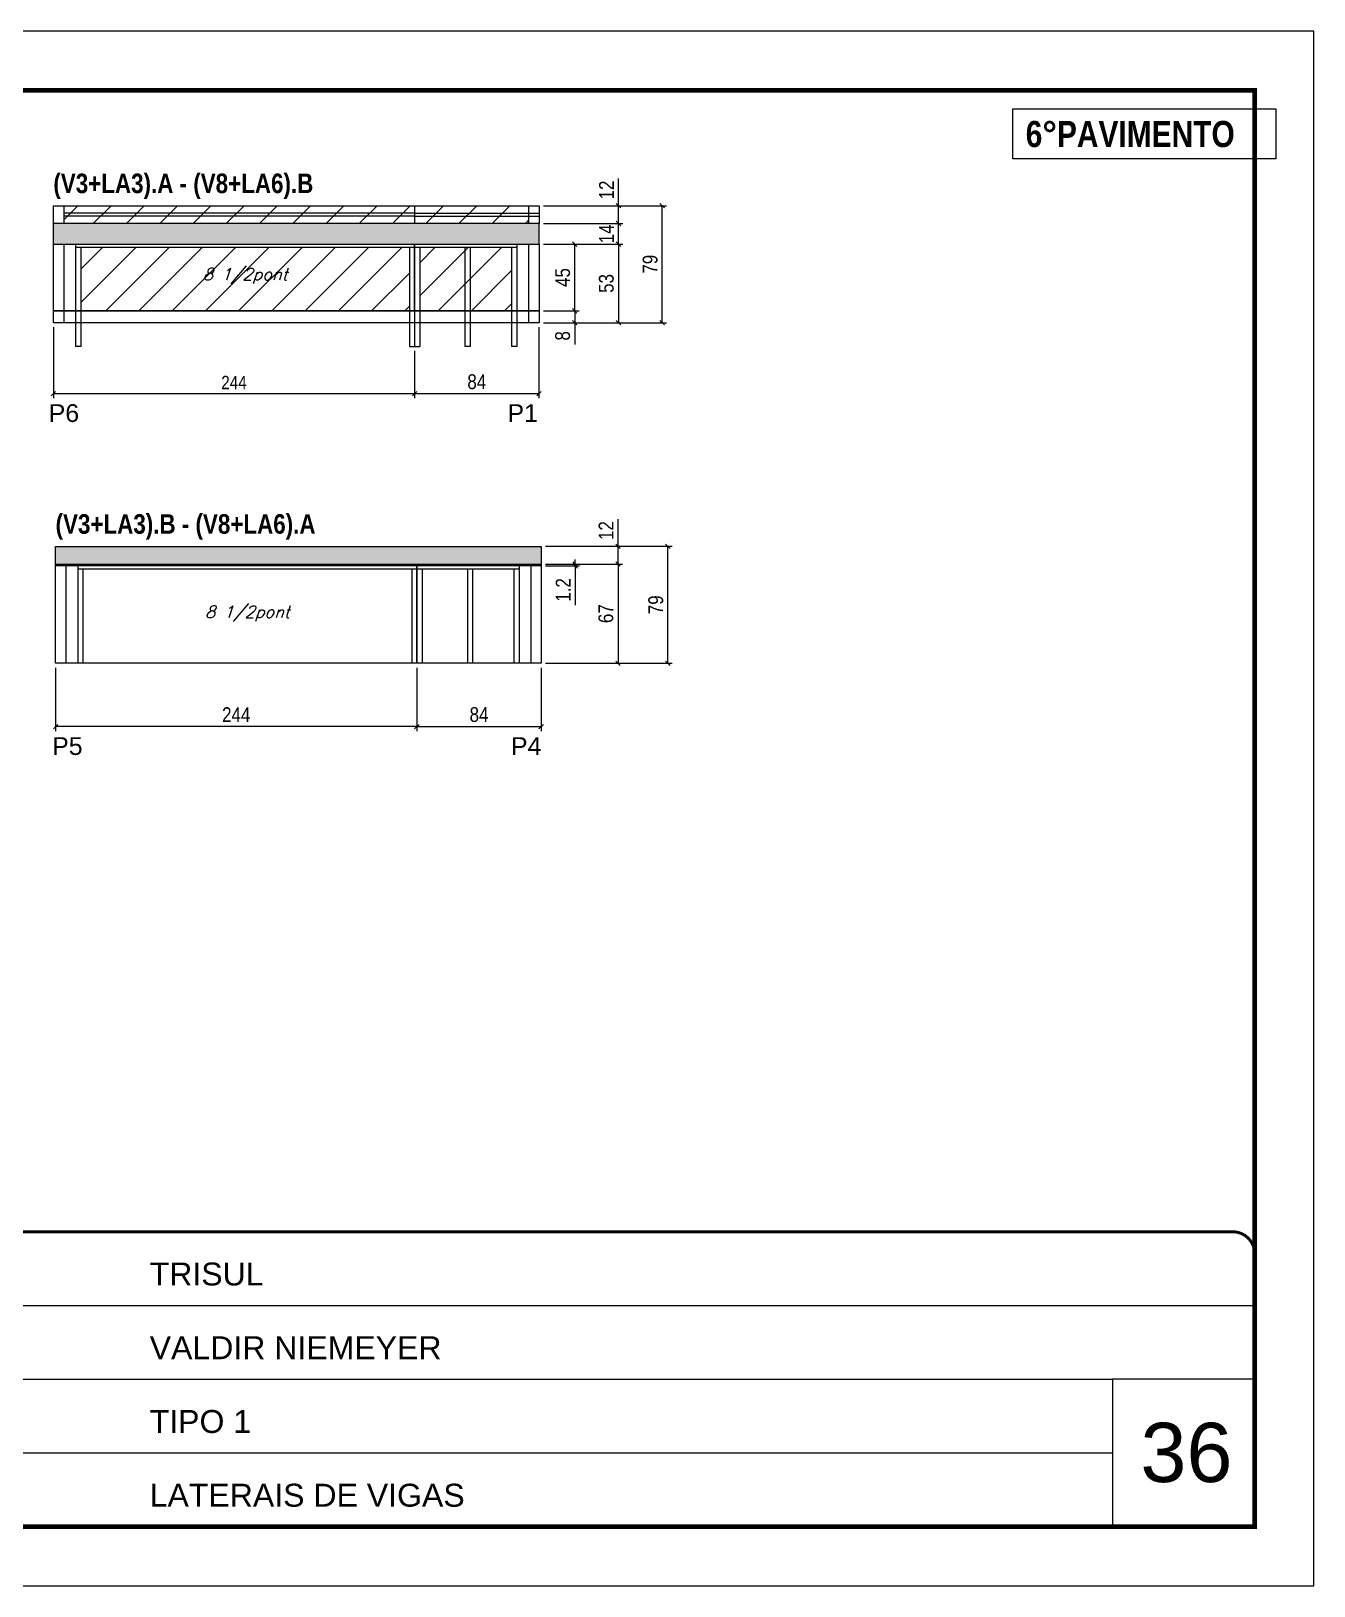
# Model space of a CAD drawing. Extents: x 3330 to 22105, y 1197 to 30204.
# Drawn here: x 18220 to 19086, y 19575 to 20625 of the extents above; entities that cross this region are included whole.
import ezdxf

# ---------------------------------------------------------------- set-up
doc = ezdxf.new("R2010")
doc.units = 0
doc.linetypes.add('CONTINUO', pattern=[0])
doc.linetypes.add('DASHED', pattern=[0.75, 0.5, -0.25])
for name, color, linetype in [('5', 5, 'Continuous'), ('COTA', 241, 'Continuous'), ('NOMENCLATURA', 7, 'Continuous'), ('Painéis', 200, 'Continuous'), ('SARR_2.2x7', 40, 'Continuous'), ('SARR_3.5x7', 81, 'Continuous'), ('SARR_EDITAR', 141, 'Continuous'), ('texto', 7, 'Continuous')]:
    doc.layers.add(name, color=color, linetype=linetype)
for name, color, linetype, lineweight in [('CARIMBO', 255, 'Continuous', 9), ('Folhas', 255, 'Continuous', 9), ('Hachura', 251, 'Continuous', 9), ('SARRAFO DE PRESSAO', 251, 'DASHED', 9)]:
    doc.layers.add(name, color=color, linetype=linetype, lineweight=lineweight)
doc.styles.add('ARIAL', font='arial.ttf')
doc.styles.add('COTA TECNICA', font='techl___.ttf', dxfattribs={"height": 10})
doc.styles.add('COTA TECNICA-50', font='techl___.ttf', dxfattribs={"height": 9})
doc.styles.add('Romans', font='romans.shx')
doc.styles.get("Standard").update_dxf_attribs({"font": 'arial.ttf'})
doc.styles.add('TECNICA', font='techb___.ttf', dxfattribs={"height": 10})
doc.dimstyles.new('COTA PAINEL-50', dxfattribs={"dimtxt": 9, "dimasz": 3, "dimexe": 3, "dimexo": 3, "dimgap": 3, "dimtad": 1, "dimdec": 1, "dimzin": 12, "dimdsep": 46, "dimtxsty": 'COTA TECNICA-50', "dimblk1": 'OBLIQUE', "dimblk2": 'OBLIQUE', "dimsah": 1, "dimcen": 0.9, "dimclrd": 4, "dimclre": 4, "dimclrt": 240, "dimadec": 1, "dimazin": 3, "dimtfac": 1, "dimtdec": 1, "dimtmove": 0, "dimatfit": 3, "dimfxl": 1, "dimtolj": 1, "dimtzin": 12, "dimarcsym": 0})
doc.dimstyles.new('PAINEL', dxfattribs={"dimtxt": 10, "dimasz": 3, "dimexe": 3, "dimexo": 3, "dimgap": 3, "dimtad": 1, "dimdec": 1, "dimzin": 12, "dimdsep": 46, "dimtxsty": 'COTA TECNICA', "dimblk1": 'OBLIQUE', "dimblk2": 'OBLIQUE', "dimsah": 1, "dimcen": 0.9, "dimclrd": 4, "dimclre": 4, "dimclrt": 240, "dimadec": 1, "dimazin": 3, "dimtfac": 1, "dimtdec": 1, "dimtmove": 0, "dimatfit": 3, "dimfxl": 1, "dimtolj": 1, "dimtzin": 12, "dimarcsym": 0})
pattern_1 = [(45, (-111406.441, -6551.681), (-11.2253202, 11.2253202), [])]

# ---------------------------------------------------------------- blocks, each defined once
blk = doc.blocks.new('9999999999')
at = {"color": 30, "linetype": 'CONTINUO'}
for p, q in [((98564.6, 34379.6), (99584, 34379.6)), ((98564.6, 34329.8), (99488, 34329.8)), ((99584, 34329.8), (99488, 34329.8)), ((99488, 34329.8), (99488, 34230.2)), ((98564.6, 34280), (99488, 34280))]:
    blk.add_line(p, q, dxfattribs=at)
at = {"color": 30, "linetype": 'CONTINUO', "const_width": 2}
blk.add_lwpolyline([(99584, 34230.2), (99584, 34414.4, 0.414214), (99569, 34429.4), (98229, 34429.4, 0.414214), (98214, 34414.4), (98214, 34245.2, 0.414214), (98229, 34230.2), (99584, 34230.2)], format="xyb", dxfattribs=at)
at = {"layer": 'Folhas'}
blk.add_lwpolyline([(98139, 34190.2), (99624, 34190.2), (99624, 35240.2), (98139, 35240.2)], close=True, dxfattribs=at)
at = {"layer": 'Folhas', "color": 30, "const_width": 3}
blk.add_lwpolyline([(98214, 34230.2), (99584, 34230.2), (99584, 35200.2), (98214, 35200.2)], close=True, dxfattribs=at)
at = {"color": 7, "linetype": 'Continuous', "ltscale": 5, "style": 'ARIAL'}
for s, height, p in [('TRISUL', 15.48, (98837.7, 34393.1)), ('VALDIR NIEMEYER', 15.483, (98837.7, 34343.3)), ('TIPO 1', 15.48, (98837.7, 34293.5)), ('LATERAIS DE VIGAS', 15.483, (98837.7, 34243.7))]:
    blk.add_text(s, height=height, dxfattribs=at).set_placement(p)
blk = doc.blocks.new('_Oblique')
at = {"color": 0, "linetype": 'ByBlock', "lineweight": -2}
blk.add_line((-0.5, -0.5), (0.5, 0.5), dxfattribs=at)
blk = doc.blocks.new('*D2219')
at = {"layer": 'COTA', "color": 4, "linetype": 'ByBlock', "lineweight": -2, "transparency": 16777216}
for p, q in [((18234.7, 20424.6), (18234.7, 20376.6)), ((18478.7, 20408.6), (18478.7, 20376.6)), ((18478.7, 20379.6), (18234.7, 20379.6))]:
    blk.add_line(p, q, dxfattribs=at)
at = {"layer": 'Defpoints', "color": 0, "linetype": 'ByBlock', "transparency": 16777216}
for p in [(18234.7, 20427.6), (18478.7, 20411.6), (18234.7, 20379.6)]:
    blk.add_point(p, dxfattribs=at)
at = {"layer": 'COTA', "color": 4, "linetype": 'ByBlock', "lineweight": -2, "transparency": 16777216, "xscale": 3, "yscale": 3, "zscale": 3, "rotation": 180}
blk.add_blockref('_Oblique', (18234.7, 20379.6), dxfattribs=at)
at = {"layer": 'COTA', "color": 4, "linetype": 'ByBlock', "lineweight": -2, "transparency": 16777216, "xscale": 3, "yscale": 3, "zscale": 3}
blk.add_blockref('_Oblique', (18478.7, 20379.6), dxfattribs=at)
at = {"layer": 'COTA', "color": 240, "linetype": 'ByBlock', "transparency": 16777216, "insert": (18356.7, 20387.2), "char_height": 9, "attachment_point": 5, "style": 'COTA TECNICA-50'}
blk.add_mtext('\\A1;244', dxfattribs=at)
blk = doc.blocks.new('*D2244')
at = {"layer": 'COTA', "color": 4, "linetype": 'ByBlock', "lineweight": -2, "transparency": 16777216}
for p, q in [((18562.7, 20424.6), (18562.7, 20376.6)), ((18478.7, 20408.6), (18478.7, 20376.6)), ((18562.7, 20379.6), (18478.7, 20379.6))]:
    blk.add_line(p, q, dxfattribs=at)
at = {"layer": 'Defpoints', "color": 0, "linetype": 'ByBlock', "transparency": 16777216}
for p in [(18562.7, 20427.6), (18478.7, 20411.6), (18478.7, 20379.6)]:
    blk.add_point(p, dxfattribs=at)
at = {"layer": 'COTA', "color": 4, "linetype": 'ByBlock', "lineweight": -2, "transparency": 16777216, "xscale": 3, "yscale": 3, "zscale": 3, "rotation": 180}
blk.add_blockref('_Oblique', (18478.7, 20379.6), dxfattribs=at)
at = {"layer": 'COTA', "color": 4, "linetype": 'ByBlock', "lineweight": -2, "transparency": 16777216, "xscale": 3, "yscale": 3, "zscale": 3}
blk.add_blockref('_Oblique', (18562.7, 20379.6), dxfattribs=at)
at = {"layer": 'COTA', "color": 240, "linetype": 'ByBlock', "transparency": 16777216, "insert": (18520.7, 20387.7), "char_height": 10, "attachment_point": 5, "style": 'COTA TECNICA'}
blk.add_mtext('\\A1;84', dxfattribs=at)
blk = doc.blocks.new('*D2245')
at = {"layer": 'COTA', "color": 4, "linetype": 'ByBlock', "lineweight": -2, "transparency": 16777216}
for p, q in [((18565.7, 20480.6), (18619.4, 20480.6)), ((18616.4, 20480.6), (18616.4, 20427.6)), ((18565.7, 20427.6), (18619.4, 20427.6))]:
    blk.add_line(p, q, dxfattribs=at)
at = {"layer": 'Defpoints', "color": 0, "linetype": 'ByBlock', "transparency": 16777216}
for p in [(18562.7, 20480.6), (18562.7, 20427.6), (18616.4, 20427.6)]:
    blk.add_point(p, dxfattribs=at)
at = {"layer": 'COTA', "color": 4, "linetype": 'ByBlock', "lineweight": -2, "transparency": 16777216, "xscale": 3, "yscale": 3, "zscale": 3}
for p, rotation in [((18616.4, 20480.6), 90), ((18616.4, 20427.6), 270)]:
    blk.add_blockref('_Oblique', p, dxfattribs=dict(at, rotation=rotation))
at = {"layer": 'COTA', "color": 240, "linetype": 'ByBlock', "transparency": 16777216, "insert": (18608.2, 20454.1), "char_height": 10, "attachment_point": 5, "rotation": 90, "style": 'COTA TECNICA'}
blk.add_mtext('\\A1;53', dxfattribs=at)
blk = doc.blocks.new('*D2246')
at = {"layer": 'COTA', "color": 4, "linetype": 'ByBlock', "lineweight": -2, "transparency": 16777216}
for p, q in [((18565.7, 20494.6), (18619.4, 20494.6)), ((18616.4, 20480.6), (18616.4, 20494.6)), ((18565.7, 20480.6), (18619.4, 20480.6))]:
    blk.add_line(p, q, dxfattribs=at)
at = {"layer": 'Defpoints', "color": 0, "linetype": 'ByBlock', "transparency": 16777216}
for p in [(18562.7, 20494.6), (18616.4, 20494.6), (18562.7, 20480.6)]:
    blk.add_point(p, dxfattribs=at)
at = {"layer": 'COTA', "color": 4, "linetype": 'ByBlock', "lineweight": -2, "transparency": 16777216, "xscale": 3, "yscale": 3, "zscale": 3}
for p, rotation in [((18616.4, 20494.6), 90), ((18616.4, 20480.6), 270)]:
    blk.add_blockref('_Oblique', p, dxfattribs=dict(at, rotation=rotation))
at = {"layer": 'COTA', "color": 240, "linetype": 'ByBlock', "transparency": 16777216, "insert": (18608.3, 20487.6), "char_height": 10, "attachment_point": 5, "rotation": 90, "style": 'COTA TECNICA'}
blk.add_mtext('\\A1;14', dxfattribs=at)
blk = doc.blocks.new('*D2247')
at = {"layer": 'COTA', "color": 4, "linetype": 'ByBlock', "lineweight": -2, "transparency": 16777216}
for p, q in [((18565.7, 20480.6), (18589.8, 20480.6)), ((18586.8, 20435.6), (18586.8, 20480.6)), ((18565.7, 20435.6), (18589.8, 20435.6))]:
    blk.add_line(p, q, dxfattribs=at)
at = {"layer": 'Defpoints', "color": 0, "linetype": 'ByBlock', "transparency": 16777216}
for p in [(18562.7, 20480.6), (18586.8, 20480.6), (18562.7, 20435.6)]:
    blk.add_point(p, dxfattribs=at)
at = {"layer": 'COTA', "color": 4, "linetype": 'ByBlock', "lineweight": -2, "transparency": 16777216, "xscale": 3, "yscale": 3, "zscale": 3}
for p, rotation in [((18586.8, 20480.6), 90), ((18586.8, 20435.6), 270)]:
    blk.add_blockref('_Oblique', p, dxfattribs=dict(at, rotation=rotation))
at = {"layer": 'COTA', "color": 240, "linetype": 'ByBlock', "transparency": 16777216, "insert": (18578.7, 20458.1), "char_height": 10, "attachment_point": 5, "rotation": 90, "style": 'COTA TECNICA'}
blk.add_mtext('\\A1;45', dxfattribs=at)
blk = doc.blocks.new('*D2248')
at = {"layer": 'COTA', "color": 4, "linetype": 'ByBlock', "lineweight": -2, "transparency": 16777216}
for p, q in [((18565.7, 20435.6), (18589.8, 20435.6)), ((18586.8, 20435.6), (18586.8, 20427.6)), ((18565.7, 20427.6), (18589.8, 20427.6)), ((18586.8, 20427.6), (18586.8, 20412.8))]:
    blk.add_line(p, q, dxfattribs=at)
at = {"layer": 'Defpoints', "color": 0, "linetype": 'ByBlock', "transparency": 16777216}
for p in [(18562.7, 20435.6), (18562.7, 20427.6), (18586.8, 20427.6)]:
    blk.add_point(p, dxfattribs=at)
at = {"layer": 'COTA', "color": 4, "linetype": 'ByBlock', "lineweight": -2, "transparency": 16777216, "xscale": 3, "yscale": 3, "zscale": 3}
for p, rotation in [((18586.8, 20435.6), 90), ((18586.8, 20427.6), 270)]:
    blk.add_blockref('_Oblique', p, dxfattribs=dict(at, rotation=rotation))
at = {"layer": 'COTA', "color": 240, "linetype": 'ByBlock', "transparency": 16777216, "insert": (18578.7, 20418.7), "char_height": 10, "attachment_point": 5, "rotation": 90, "style": 'COTA TECNICA'}
blk.add_mtext('\\A1;8', dxfattribs=at)
blk = doc.blocks.new('*D2249')
at = {"layer": 'COTA', "color": 4, "linetype": 'ByBlock', "lineweight": -2, "transparency": 16777216}
for p, q in [((18616.4, 20506.6), (18616.4, 20524.9)), ((18565.7, 20506.6), (18619.4, 20506.6)), ((18616.4, 20494.6), (18616.4, 20506.6)), ((18565.7, 20494.6), (18619.4, 20494.6))]:
    blk.add_line(p, q, dxfattribs=at)
at = {"layer": 'Defpoints', "color": 0, "linetype": 'ByBlock', "transparency": 16777216}
for p in [(18562.7, 20506.6), (18616.4, 20506.6), (18562.7, 20494.6)]:
    blk.add_point(p, dxfattribs=at)
at = {"layer": 'COTA', "color": 4, "linetype": 'ByBlock', "lineweight": -2, "transparency": 16777216, "xscale": 3, "yscale": 3, "zscale": 3}
for p, rotation in [((18616.4, 20506.6), 90), ((18616.4, 20494.6), 270)]:
    blk.add_blockref('_Oblique', p, dxfattribs=dict(at, rotation=rotation))
at = {"layer": 'COTA', "color": 240, "linetype": 'ByBlock', "transparency": 16777216, "insert": (18608.3, 20517.2), "char_height": 10, "attachment_point": 5, "rotation": 90, "style": 'COTA TECNICA'}
blk.add_mtext('\\A1;12', dxfattribs=at)
blk = doc.blocks.new('*D2250')
at = {"layer": 'COTA', "color": 4, "linetype": 'ByBlock', "lineweight": -2, "transparency": 16777216}
for p, q in [((18565.7, 20506.6), (18648.9, 20506.6)), ((18645.9, 20427.6), (18645.9, 20506.6)), ((18565.7, 20427.6), (18648.9, 20427.6))]:
    blk.add_line(p, q, dxfattribs=at)
at = {"layer": 'Defpoints', "color": 0, "linetype": 'ByBlock', "transparency": 16777216}
for p in [(18562.7, 20506.6), (18645.9, 20506.6), (18562.7, 20427.6)]:
    blk.add_point(p, dxfattribs=at)
at = {"layer": 'COTA', "color": 4, "linetype": 'ByBlock', "lineweight": -2, "transparency": 16777216, "xscale": 3, "yscale": 3, "zscale": 3}
for p, rotation in [((18645.9, 20506.6), 90), ((18645.9, 20427.6), 270)]:
    blk.add_blockref('_Oblique', p, dxfattribs=dict(at, rotation=rotation))
at = {"layer": 'COTA', "color": 240, "linetype": 'ByBlock', "transparency": 16777216, "insert": (18637.8, 20467.1), "char_height": 10, "attachment_point": 5, "rotation": 90, "style": 'COTA TECNICA'}
blk.add_mtext('\\A1;79', dxfattribs=at)
blk = doc.blocks.new('*D2251')
at = {"layer": 'COTA', "color": 4, "linetype": 'ByBlock', "lineweight": -2, "transparency": 16777216}
for p, q in [((18567.2, 20264.6), (18619.1, 20264.6)), ((18616.1, 20264.6), (18616.1, 20197.6)), ((18567.2, 20197.6), (18619.1, 20197.6))]:
    blk.add_line(p, q, dxfattribs=at)
at = {"layer": 'Defpoints', "color": 0, "linetype": 'ByBlock', "transparency": 16777216}
for p in [(18564.2, 20264.6), (18564.2, 20197.6), (18616.1, 20197.6)]:
    blk.add_point(p, dxfattribs=at)
at = {"layer": 'COTA', "color": 4, "linetype": 'ByBlock', "lineweight": -2, "transparency": 16777216, "xscale": 3, "yscale": 3, "zscale": 3}
for p, rotation in [((18616.1, 20264.6), 90), ((18616.1, 20197.6), 270)]:
    blk.add_blockref('_Oblique', p, dxfattribs=dict(at, rotation=rotation))
at = {"layer": 'COTA', "color": 240, "linetype": 'ByBlock', "transparency": 16777216, "insert": (18607.9, 20231.1), "char_height": 10, "attachment_point": 5, "rotation": 90, "style": 'COTA TECNICA'}
blk.add_mtext('\\A1;67', dxfattribs=at)
blk = doc.blocks.new('*D2252')
at = {"layer": 'COTA', "color": 4, "linetype": 'ByBlock', "lineweight": -2, "transparency": 16777216}
for p, q in [((18236.2, 20194.6), (18236.2, 20151.8)), ((18480.2, 20194.6), (18480.2, 20151.8)), ((18480.2, 20154.8), (18236.2, 20154.8))]:
    blk.add_line(p, q, dxfattribs=at)
at = {"layer": 'Defpoints', "color": 0, "linetype": 'ByBlock', "transparency": 16777216}
for p in [(18236.2, 20197.6), (18480.2, 20197.6), (18236.2, 20154.8)]:
    blk.add_point(p, dxfattribs=at)
at = {"layer": 'COTA', "color": 4, "linetype": 'ByBlock', "lineweight": -2, "transparency": 16777216, "xscale": 3, "yscale": 3, "zscale": 3, "rotation": 180}
blk.add_blockref('_Oblique', (18236.2, 20154.8), dxfattribs=at)
at = {"layer": 'COTA', "color": 4, "linetype": 'ByBlock', "lineweight": -2, "transparency": 16777216, "xscale": 3, "yscale": 3, "zscale": 3}
blk.add_blockref('_Oblique', (18480.2, 20154.8), dxfattribs=at)
at = {"layer": 'COTA', "color": 240, "linetype": 'ByBlock', "transparency": 16777216, "insert": (18358.2, 20162.9), "char_height": 10, "attachment_point": 5, "style": 'COTA TECNICA'}
blk.add_mtext('\\A1;244', dxfattribs=at)
blk = doc.blocks.new('*D2253')
at = {"layer": 'COTA', "color": 4, "linetype": 'ByBlock', "lineweight": -2, "transparency": 16777216}
for p, q in [((18480.2, 20194.6), (18480.2, 20151.8)), ((18564.2, 20194.6), (18564.2, 20151.8)), ((18480.2, 20154.8), (18564.2, 20154.8))]:
    blk.add_line(p, q, dxfattribs=at)
at = {"layer": 'Defpoints', "color": 0, "linetype": 'ByBlock', "transparency": 16777216}
for p in [(18480.2, 20197.6), (18564.2, 20197.6), (18564.2, 20154.8)]:
    blk.add_point(p, dxfattribs=at)
at = {"layer": 'COTA', "color": 4, "linetype": 'ByBlock', "lineweight": -2, "transparency": 16777216, "xscale": 3, "yscale": 3, "zscale": 3, "rotation": 180}
blk.add_blockref('_Oblique', (18480.2, 20154.8), dxfattribs=at)
at = {"layer": 'COTA', "color": 4, "linetype": 'ByBlock', "lineweight": -2, "transparency": 16777216, "xscale": 3, "yscale": 3, "zscale": 3}
blk.add_blockref('_Oblique', (18564.2, 20154.8), dxfattribs=at)
at = {"layer": 'COTA', "color": 240, "linetype": 'ByBlock', "transparency": 16777216, "insert": (18522.2, 20162.9), "char_height": 10, "attachment_point": 5, "style": 'COTA TECNICA'}
blk.add_mtext('\\A1;84', dxfattribs=at)
blk = doc.blocks.new('*D2254')
at = {"layer": 'COTA', "color": 4, "linetype": 'ByBlock', "lineweight": -2, "transparency": 16777216}
for p, q in [((18616.1, 20276.6), (18616.1, 20294.9)), ((18567.2, 20276.6), (18619.1, 20276.6)), ((18616.1, 20264.6), (18616.1, 20276.6)), ((18567.2, 20264.6), (18619.1, 20264.6))]:
    blk.add_line(p, q, dxfattribs=at)
at = {"layer": 'Defpoints', "color": 0, "linetype": 'ByBlock', "transparency": 16777216}
for p in [(18564.2, 20276.6), (18616.1, 20276.6), (18564.2, 20264.6)]:
    blk.add_point(p, dxfattribs=at)
at = {"layer": 'COTA', "color": 4, "linetype": 'ByBlock', "lineweight": -2, "transparency": 16777216, "xscale": 3, "yscale": 3, "zscale": 3}
for p, rotation in [((18616.1, 20276.6), 90), ((18616.1, 20264.6), 270)]:
    blk.add_blockref('_Oblique', p, dxfattribs=dict(at, rotation=rotation))
at = {"layer": 'COTA', "color": 240, "linetype": 'ByBlock', "transparency": 16777216, "insert": (18608, 20287.2), "char_height": 10, "attachment_point": 5, "rotation": 90, "style": 'COTA TECNICA'}
blk.add_mtext('\\A1;12', dxfattribs=at)
blk = doc.blocks.new('*D2255')
at = {"layer": 'COTA', "color": 4, "linetype": 'ByBlock', "lineweight": -2, "transparency": 16777216}
for p, q in [((18567.2, 20276.6), (18652.7, 20276.6)), ((18649.7, 20197.6), (18649.7, 20276.6)), ((18567.2, 20197.6), (18652.7, 20197.6))]:
    blk.add_line(p, q, dxfattribs=at)
at = {"layer": 'Defpoints', "color": 0, "linetype": 'ByBlock', "transparency": 16777216}
for p in [(18564.2, 20276.6), (18649.7, 20276.6), (18564.2, 20197.6)]:
    blk.add_point(p, dxfattribs=at)
at = {"layer": 'COTA', "color": 4, "linetype": 'ByBlock', "lineweight": -2, "transparency": 16777216, "xscale": 3, "yscale": 3, "zscale": 3}
for p, rotation in [((18649.7, 20276.6), 90), ((18649.7, 20197.6), 270)]:
    blk.add_blockref('_Oblique', p, dxfattribs=dict(at, rotation=rotation))
at = {"layer": 'COTA', "color": 240, "linetype": 'ByBlock', "transparency": 16777216, "insert": (18641.6, 20237.1), "char_height": 10, "attachment_point": 5, "rotation": 90, "style": 'COTA TECNICA'}
blk.add_mtext('\\A1;79', dxfattribs=at)
blk = doc.blocks.new('*D2256')
at = {"layer": 'COTA', "color": 4, "linetype": 'ByBlock', "lineweight": -2, "transparency": 16777216}
for p, q in [((18587.1, 20264.6), (18587.1, 20267.6)), ((18567.2, 20264.6), (18590.1, 20264.6)), ((18567.2, 20263.4), (18590.1, 20263.4)), ((18587.1, 20264.6), (18587.1, 20263.4)), ((18587.1, 20263.4), (18587.1, 20236.9))]:
    blk.add_line(p, q, dxfattribs=at)
at = {"layer": 'Defpoints', "color": 0, "linetype": 'ByBlock', "transparency": 16777216}
for p in [(18564.2, 20264.6), (18564.2, 20263.4), (18587.1, 20263.4)]:
    blk.add_point(p, dxfattribs=at)
at = {"layer": 'COTA', "color": 4, "linetype": 'ByBlock', "lineweight": -2, "transparency": 16777216, "xscale": 3, "yscale": 3, "zscale": 3}
for p, rotation in [((18587.1, 20264.6), 270), ((18587.1, 20263.4), 90)]:
    blk.add_blockref('_Oblique', p, dxfattribs=dict(at, rotation=rotation))
at = {"layer": 'COTA', "color": 240, "linetype": 'ByBlock', "transparency": 16777216, "insert": (18579, 20247.1), "char_height": 10, "attachment_point": 5, "rotation": 90, "style": 'COTA TECNICA'}
blk.add_mtext('\\A1;1.2', dxfattribs=at)

msp = doc.modelspace()

# ---------------------------------------------------------------- hatches: boundary and pattern name
at = {"layer": 'COTA', "linetype": 'ByBlock'}
h = msp.add_hatch(dxfattribs=at)
h.set_pattern_fill('AR-CONC', color=256, scale=0.03)
h.set_pattern_definition([(50, (-112797.2733, -9511.158), (5.46554007, -0.47817257), [0.5715, -6.2865]), (355, (-112797.2733, -9511.158), (-1.05730264, 5.73170536), [0.4572, -5.02921753]), (100.4514447, (-112796.818, -9511.198), (4.40823741, 5.25353256), [0.48570026, -5.34270734]), (46.1842, (-112797.2733, -9509.634), (8.13237123, -1.26126984), [0.85725, -9.42975]), (96.6355576, (-112796.596, -9509.739), (7.122124, 7.42278374), [0.7285507, -8.01406824]), (351.184151, (-112797.273, -9509.634), (7.122124, 7.42278374), [0.685799, -7.54379196]), (21, (-112796.5113, -9510.015), (4.54843174, -3.06795595), [0.5715, -6.2865]), (326, (-112796.5113, -9510.015), (1.85406085, 5.52563898), [0.4572, -5.0292]), (71.451445, (-112796.1323, -9510.271), (6.40249258, 2.45768307), [0.48570026, -5.34269813]), (37.5, (-112797.2733, -9511.1581), (0.092658098, 2.536651166), [0, -4.96824, 0, -5.1054, 0, -5.04825]), (7.5, (-112797.2733, -9511.158), (2.004589875, 3.005417245), [0, -2.91084, 0, -4.85394, 0, -1.92405]), (327.5, (-112798.9726, -9511.1581), (4.067717855, -0.17186232), [0, -1.905, 0, -5.9436, 0, -7.8867]), (317.5, (-112799.7346, -9511.158), (4.44387544, 0.76279473), [0, -2.4765, 0, -3.94716, 0, -5.6007])])
h.paths.add_polyline_path([(18478.71, 20494.58), (18234.71, 20494.58), (18234.71, 20480.58), (18478.71, 20480.58), (18562.71, 20480.58), (18562.71, 20494.58)])
h = msp.add_hatch(dxfattribs=at)
h.set_pattern_fill('AR-CONC', color=256, scale=0.03)
h.set_pattern_definition([(50, (-111052.6413, -6307.8456), (5.46554007, -0.47817257), [0.5715, -6.2865]), (355, (-111052.6413, -6307.8456), (-1.05730264, 5.73170536), [0.4572, -5.02921753]), (100.4514447, (-111052.186, -6307.8855), (4.40823741, 5.25353256), [0.48570026, -5.34270734]), (46.1842, (-111052.641, -6306.3216), (8.13237123, -1.26126984), [0.85725, -9.42975]), (96.6355576, (-111051.964, -6306.427), (7.122124, 7.42278374), [0.7285507, -8.01406824]), (351.184151, (-111052.641, -6306.322), (7.122124, 7.42278374), [0.685799, -7.54379196]), (21, (-111051.8793, -6306.7026), (4.54843174, -3.06795595), [0.5715, -6.2865]), (326, (-111051.8793, -6306.7026), (1.85406085, 5.52563898), [0.4572, -5.0292]), (71.451445, (-111051.5003, -6306.9583), (6.40249258, 2.45768307), [0.48570026, -5.34269813]), (37.5, (-111052.6413, -6307.8456), (0.092658098, 2.536651166), [0, -4.96824, 0, -5.1054, 0, -5.04825]), (7.5, (-111052.6413, -6307.8456), (2.004589875, 3.005417245), [0, -2.91084, 0, -4.85394, 0, -1.92405]), (327.5, (-111054.3406, -6307.8456), (4.067717855, -0.17186232), [0, -1.905, 0, -5.9436, 0, -7.8867]), (317.5, (-111055.1026, -6307.8456), (4.44387544, 0.76279473), [0, -2.4765, 0, -3.94716, 0, -5.6007])])
h.paths.add_polyline_path([(18564.21, 20264.56), (18564.21, 20276.56), (18236.21, 20276.56), (18236.21, 20264.56)])
at = {"layer": 'Hachura', "linetype": 'ByBlock'}
h = msp.add_hatch(dxfattribs=at)
h.set_pattern_fill('ANSI31', color=256, scale=5)
h.set_pattern_definition(pattern_1)
h.paths.add_polyline_path([(18241.71, 20506.58), (18241.71, 20501.58), (18478.71, 20501.58), (18478.71, 20506.58)])
h.paths.add_polyline_path([(18478.71, 20506.58), (18478.71, 20501.58), (18555.71, 20501.58), (18555.71, 20506.58)])
h.paths.add_polyline_path([(18555.71, 20494.58), (18555.71, 20499.58), (18478.71, 20499.58), (18478.71, 20494.58)])
h.paths.add_polyline_path([(18478.71, 20499.58), (18241.71, 20499.58), (18241.71, 20494.58), (18478.71, 20494.58)])
h.paths.add_polyline_path([(18241.71, 20501.58), (18241.71, 20499.58), (18478.71, 20499.58), (18478.71, 20501.58)])
h.paths.add_polyline_path([(18555.71, 20499.58), (18555.71, 20501.58), (18478.71, 20501.58), (18478.71, 20499.58)])
h = msp.add_hatch(dxfattribs=at)
h.set_pattern_fill('ANSI31', color=256, scale=5)
h.set_pattern_definition(pattern_1)
h.paths.add_polyline_path([(18253.21, 20478.38), (18253.21, 20435.58), (18475.21, 20435.58), (18475.21, 20478.38)])
h.paths.add_polyline_path([(18482.21, 20435.58), (18512.68, 20435.58), (18512.68, 20478.38), (18482.21, 20478.38)])
h.paths.add_polyline_path([(18544.21, 20478.38), (18516.18, 20478.38), (18516.18, 20435.58), (18544.21, 20435.58)])
h.paths.add_polyline_path([(18512.68, 20435.58), (18516.18, 20435.58), (18516.18, 20478.38), (18512.68, 20478.38)])

# ---------------------------------------------------------------- linework, layer by layer
at = {"layer": 'COTA', "linetype": 'ByBlock'}
for p, q in [((18234.71, 20480.58), (18234.71, 20494.58)), ((18562.71, 20494.58), (18234.71, 20494.58)), ((18562.71, 20480.58), (18562.71, 20494.58)), ((18478.71, 20427.58), (18478.71, 20411.58)), ((18253.21, 20411.58), (18249.71, 20411.58)), ((18475.21, 20411.58), (18482.21, 20411.58)), ((18516.18, 20411.58), (18512.68, 20411.58)), ((18547.71, 20411.58), (18544.21, 20411.58)), ((18236.21, 20264.56), (18236.21, 20276.56)), ((18236.21, 20276.56), (18564.21, 20276.56)), ((18564.21, 20276.56), (18564.21, 20264.56)), ((18564.21, 20263.36), (18236.21, 20263.36))]:
    msp.add_line(p, q, dxfattribs=at)
at = {"layer": 'NOMENCLATURA'}
msp.add_lwpolyline([(18882.83, 20572.02), (19060.36, 20572.02), (19060.36, 20538.2), (18882.83, 20538.2)], close=True, dxfattribs=at)
at = {"layer": 'Painéis', "linetype": 'Continuous'}
for p, q in [((18478.71, 20506.58), (18478.71, 20494.58)), ((18478.71, 20435.58), (18478.71, 20480.58)), ((18478.71, 20435.58), (18478.71, 20427.58))]:
    msp.add_line(p, q, dxfattribs=at)
for points in [[(18234.71, 20506.58), (18562.71, 20506.58), (18562.71, 20494.58), (18234.71, 20494.58)], [(18234.71, 20480.58), (18478.71, 20480.58), (18478.71, 20435.58), (18234.71, 20435.58)], [(18478.71, 20480.58), (18562.71, 20480.58), (18562.71, 20435.58), (18478.71, 20435.58)], [(18234.71, 20435.58), (18562.71, 20435.58), (18562.71, 20427.58), (18234.71, 20427.58)], [(18236.21, 20264.56), (18480.21, 20264.56), (18480.21, 20197.56), (18236.21, 20197.56)], [(18480.21, 20264.56), (18564.21, 20264.56), (18564.21, 20197.56), (18480.21, 20197.56)]]:
    msp.add_lwpolyline(points, close=True, dxfattribs=at)
at = {"layer": 'SARR_2.2x7', "linetype": 'Continuous'}
for p, q in [((18241.71, 20506.58), (18241.71, 20494.58)), ((18555.71, 20506.58), (18555.71, 20494.58)), ((18241.71, 20480.58), (18241.71, 20435.58)), ((18478.71, 20478.38), (18249.71, 20478.38)), ((18547.71, 20478.38), (18478.71, 20478.38)), ((18555.71, 20480.58), (18555.71, 20435.58)), ((18241.71, 20435.58), (18241.71, 20427.58)), ((18555.71, 20435.58), (18555.71, 20427.58)), ((18243.21, 20263.36), (18243.21, 20197.56)), ((18480.21, 20261.16), (18251.21, 20261.16)), ((18549.21, 20261.16), (18480.21, 20261.16)), ((18557.21, 20263.36), (18557.21, 20197.56))]:
    msp.add_line(p, q, dxfattribs=at)
at = {"layer": 'SARR_3.5x7'}
for p, q in [((18249.71, 20480.58), (18249.71, 20411.58)), ((18253.21, 20478.38), (18253.21, 20411.58)), ((18475.21, 20478.38), (18475.21, 20411.58)), ((18482.21, 20478.38), (18482.21, 20411.58)), ((18512.68, 20478.38), (18512.68, 20411.58)), ((18516.18, 20478.38), (18516.18, 20411.58)), ((18544.21, 20478.38), (18544.21, 20411.58)), ((18547.71, 20480.58), (18547.71, 20411.58)), ((18251.21, 20263.36), (18251.21, 20197.56)), ((18254.71, 20261.16), (18254.71, 20197.56)), ((18476.71, 20261.16), (18476.71, 20197.56)), ((18483.71, 20261.16), (18483.71, 20197.56)), ((18514.33, 20261.16), (18514.33, 20197.56)), ((18517.83, 20261.16), (18517.83, 20197.56)), ((18545.71, 20261.16), (18545.71, 20197.56)), ((18549.21, 20263.36), (18549.21, 20197.56))]:
    msp.add_line(p, q, dxfattribs=at)
at = {"layer": 'SARR_EDITAR', "linetype": 'Continuous'}
for p, q in [((18478.71, 20501.58), (18241.71, 20501.58)), ((18478.71, 20499.58), (18241.71, 20499.58)), ((18478.71, 20501.58), (18562.71, 20501.58)), ((18478.71, 20499.58), (18562.71, 20499.58))]:
    msp.add_line(p, q, dxfattribs=at)

# ---------------------------------------------------------------- block references
at = {"layer": 'SARRAFO DE PRESSAO', "color": 6, "linetype": 'ByBlock'}
msp.add_blockref('9999999999', (-80537.92, -14615.68), dxfattribs=at)

# ---------------------------------------------------------------- texts
at = {"layer": '5', "linetype": 'Continuous'}
for s, p in [('P6', (18231.61, 20360.54)), ('P1', (18541.45, 20360.54)), ('P5', (18233.94, 20135.69)), ('P4', (18543.8, 20135.69))]:
    msp.add_text(s, height=12, rotation=359.99996, dxfattribs=at).set_placement(p)
at = {"layer": 'CARIMBO', "style": 'ARIAL'}
msp.add_text('36', height=40, dxfattribs=at).set_placement((18968.92, 19644.67))
at = {"layer": 'NOMENCLATURA', "style": 'TECNICA'}
for s, height, p in [('6°PAVIMENTO ', 17.6379, (18891.41, 20546.21)), ('(V3+LA3).A - (V8+LA6).B', 13.2, (18234.71, 20515.1)), ('(V3+LA3).B - (V8+LA6).A', 13.2, (18236.21, 20285.08))]:
    msp.add_text(s, height=height, dxfattribs=at).set_placement(p)
at = {"layer": 'texto', "color": 2, "char_height": 8, "attachment_point": 5, "style": 'Romans'}
for insert in [(18364.21, 20459.08), (18365.71, 20231.06)]:
    msp.add_mtext('{\\Q19;\\C256;8 1/2pont}', dxfattribs=dict(at, insert=insert))

# ---------------------------------------------------------------- dimensions: what is measured, and where the dimension line sits
at = {"layer": 'COTA', "linetype": 'ByBlock'}
for base, p1, p2, picture, middle in [((18616.38, 20506.58), (18562.71, 20494.58), (18562.71, 20506.58), '*D2249', (18608.33, 20517.23)), ((18645.9, 20506.58), (18562.71, 20427.58), (18562.71, 20506.58), '*D2250', (18637.8, 20467.08)), ((18616.38, 20427.58), (18562.71, 20480.58), (18562.71, 20427.58), '*D2245', (18608.16, 20454.08)), ((18586.76, 20480.58), (18562.71, 20435.58), (18562.71, 20480.58), '*D2247', (18578.65, 20458.08)), ((18586.76, 20427.58), (18562.71, 20435.58), (18562.71, 20427.58), '*D2248', (18578.67, 20418.67)), ((18616.05, 20276.56), (18564.21, 20264.56), (18564.21, 20276.56), '*D2254', (18607.99, 20287.22)), ((18649.72, 20276.56), (18564.21, 20197.56), (18564.21, 20276.56), '*D2255', (18641.62, 20237.06)), ((18587.1, 20263.36), (18564.21, 20264.56), (18564.21, 20263.36), '*D2256', (18579.04, 20247.14)), ((18616.05, 20197.56), (18564.21, 20264.56), (18564.21, 20197.56), '*D2251', (18607.95, 20231.06))]:
    dim = msp.add_linear_dim(base=base, p1=p1, p2=p2, angle=90, dimstyle='PAINEL', dxfattribs=at)
    dim.commit()
    dim.dimension.update_dxf_attribs({"geometry": picture, "text_midpoint": middle})
dim = msp.add_linear_dim(base=(18616.38, 20494.58), p1=(18562.71, 20480.58), p2=(18562.71, 20494.58), angle=90, dimstyle='PAINEL', dxfattribs=at)
dim.commit()
dim.dimension.update_dxf_attribs({"geometry": '*D2246', "text_midpoint": (18616.38, 20487.58), "dimtype": 160})
dim = msp.add_linear_dim(base=(18234.71, 20379.64), p1=(18478.71, 20411.58), p2=(18234.71, 20427.58), angle=180, dimstyle='COTA PAINEL-50', override={"dimarcsym": 1}, dxfattribs=at)
dim.commit()
dim.dimension.update_dxf_attribs({"geometry": '*D2219', "text_midpoint": (18356.71, 20387.21)})
for base, p1, p2, picture, middle in [((18478.71, 20379.64), (18562.71, 20427.58), (18478.71, 20411.58), '*D2244', (18520.71, 20387.74)), ((18236.21, 20154.8), (18480.21, 20197.56), (18236.21, 20197.56), '*D2252', (18358.21, 20162.87))]:
    dim = msp.add_linear_dim(base=base, p1=p1, p2=p2, dimstyle='PAINEL', dxfattribs=at)
    dim.commit()
    dim.dimension.update_dxf_attribs({"geometry": picture, "text_midpoint": middle})
dim = msp.add_linear_dim(base=(18564.21, 20154.8), p1=(18480.21, 20197.56), p2=(18564.21, 20197.56), dimstyle='PAINEL', override={"dimtmove": 1}, dxfattribs=at)
dim.commit()
dim.dimension.update_dxf_attribs({"geometry": '*D2253', "text_midpoint": (18522.21, 20162.89)})

doc.saveas('drawing.dxf')
